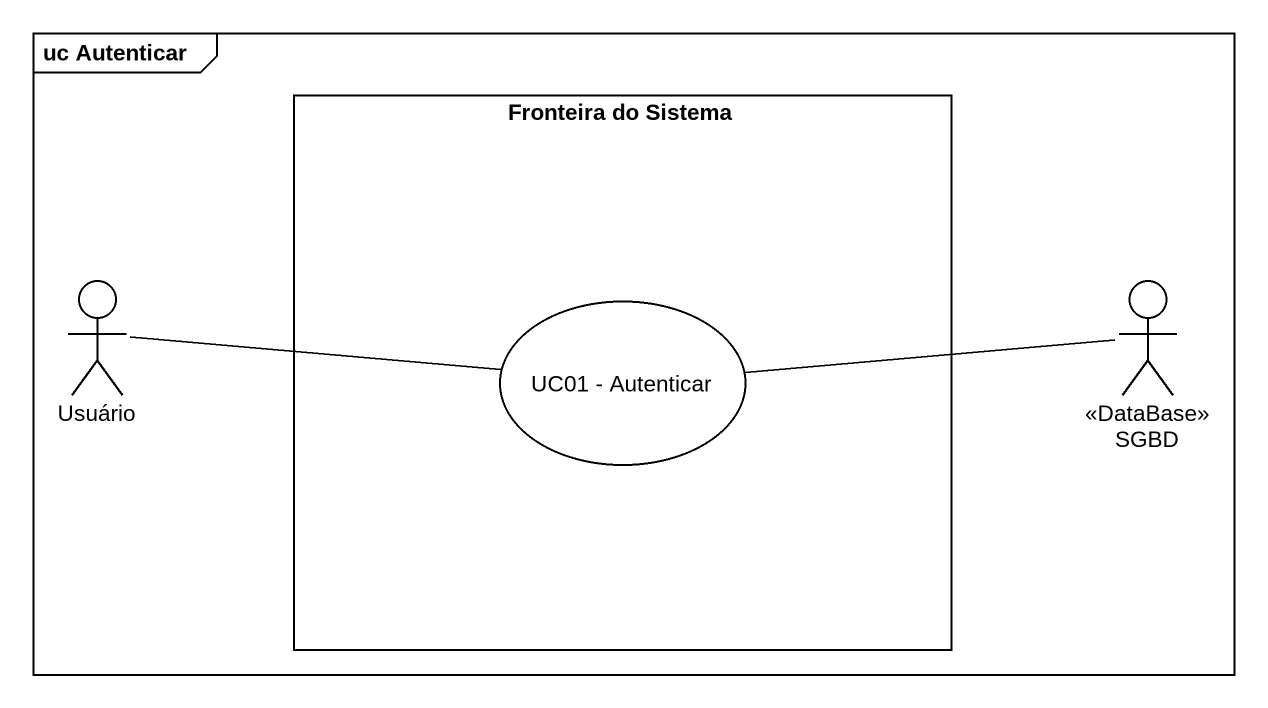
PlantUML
@startuml
mainframe uc Autenticar
rectangle "Fronteira do Sistema" as Fronteira_do_Sistema {
  usecase "UC01 - Autenticar" as UC01_Autenticar
}
actor Usuário
actor SGBD <<DataBase>>
Usuário -right- UC01_Autenticar
UC01_Autenticar -right- SGBD
@enduml
